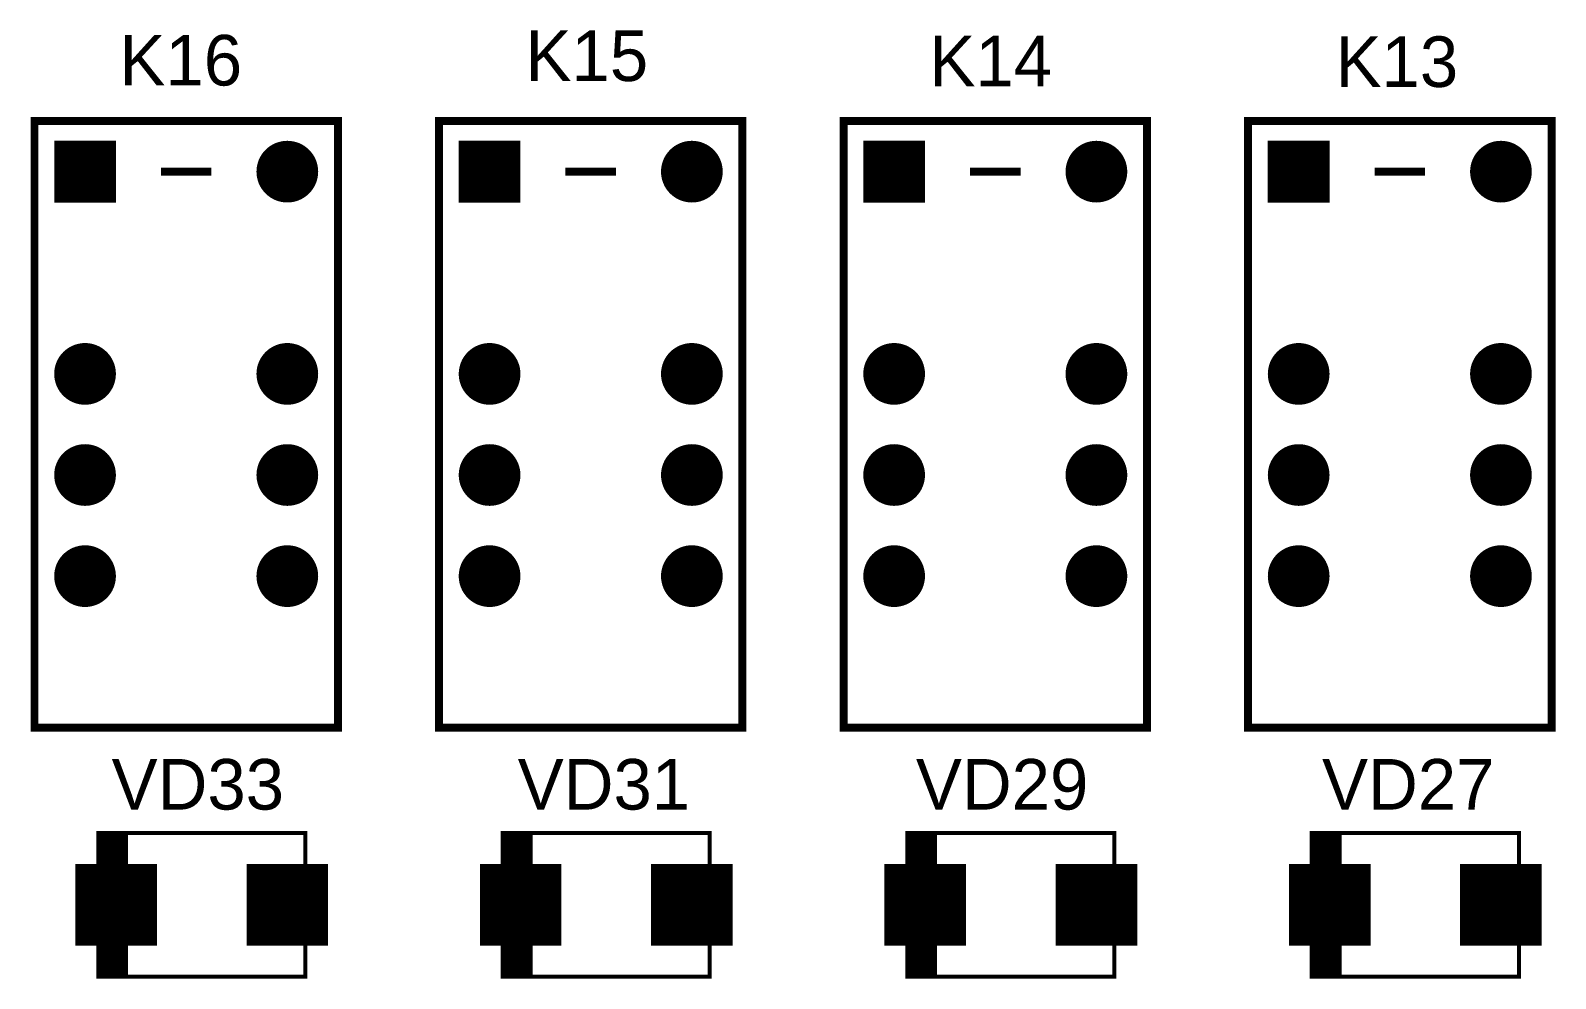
# Model space of a CAD drawing. Extents: x 51 to 816, y 111 to 274.
# Drawn here: x 92.52 to 140.39, y 149.16 to 178.92 of the extents above; entities that cross this region are included whole.
import ezdxf
from ezdxf.enums import TextEntityAlignment as Align

# ---------------------------------------------------------------- set-up
doc = ezdxf.new("R2010")
doc.units = 0
doc.header["$MEASUREMENT"] = 0
doc.layers.add('TOP', color=7, linetype='Continuous')

msp = doc.modelspace()

# ---------------------------------------------------------------- linework, layer by layer
at = {"layer": 'TOP'}
for points, const_width in [([(92.641, 176.0778), (102.166, 176.0778), (102.166, 157.0278), (92.641, 157.0278)], 0.25), ([(105.341, 176.0778), (114.866, 176.0778), (114.866, 157.0278), (105.341, 157.0278)], 0.25), ([(118.041, 176.0778), (127.566, 176.0778), (127.566, 157.0278), (118.041, 157.0278)], 0.25), ([(130.741, 176.0778), (140.266, 176.0778), (140.266, 157.0278), (130.741, 157.0278)], 0.25), ([(93.3222, 175.3965), (95.1347, 175.3965), (95.1347, 173.584), (93.3222, 173.584)], 0.125), ([(106.0222, 175.3965), (107.8347, 175.3965), (107.8347, 173.584), (106.0222, 173.584)], 0.125), ([(118.7222, 175.3965), (120.5347, 175.3965), (120.5347, 173.584), (118.7222, 173.584)], 0.125), ([(131.4222, 175.3965), (133.2347, 175.3965), (133.2347, 173.584), (131.4222, 173.584)], 0.125), ([(94.641, 149.219), (94.641, 153.724), (101.141, 153.724), (101.141, 149.219)], 0.125), ([(107.341, 149.219), (107.341, 153.724), (113.841, 153.724), (113.841, 149.219)], 0.125), ([(120.041, 149.219), (120.041, 153.724), (126.541, 153.724), (126.541, 149.219)], 0.125), ([(132.741, 149.219), (132.741, 153.724), (139.241, 153.724), (139.241, 149.219)], 0.125), ([(93.9847, 152.6903), (96.4222, 152.6903), (96.4222, 150.2528), (93.9847, 150.2528)], 0.125), ([(99.3597, 152.6903), (101.7972, 152.6903), (101.7972, 150.2528), (99.3597, 150.2528)], 0.125), ([(106.6847, 152.6903), (109.1222, 152.6903), (109.1222, 150.2528), (106.6847, 150.2528)], 0.125), ([(112.0597, 152.6903), (114.4972, 152.6903), (114.4972, 150.2528), (112.0597, 150.2528)], 0.125), ([(119.3847, 152.6903), (121.8222, 152.6903), (121.8222, 150.2528), (119.3847, 150.2528)], 0.125), ([(124.7597, 152.6903), (127.1972, 152.6903), (127.1972, 150.2528), (124.7597, 150.2528)], 0.125), ([(132.0847, 152.6903), (134.5222, 152.6903), (134.5222, 150.2528), (132.0847, 150.2528)], 0.125), ([(137.4597, 152.6903), (139.8972, 152.6903), (139.8972, 150.2528), (137.4597, 150.2528)], 0.125)]:
    msp.add_lwpolyline(points, close=True, dxfattribs=dict(at, const_width=const_width))
for points, const_width in [([(93.4285, 175.3965), (93.4285, 173.584)], 0.125), ([(93.5535, 175.3965), (93.5535, 173.584)], 0.125), ([(93.6785, 175.3965), (93.6785, 173.584)], 0.125), ([(93.8035, 175.3965), (93.8035, 173.584)], 0.125), ([(93.9285, 175.3965), (93.9285, 173.584)], 0.125), ([(94.0535, 175.3965), (94.0535, 173.584)], 0.125), ([(94.1785, 175.3965), (94.1785, 173.584)], 0.125), ([(94.3035, 175.3965), (94.3035, 173.584)], 0.125), ([(94.4285, 175.3965), (94.4285, 173.584)], 0.125), ([(94.5535, 175.3965), (94.5535, 173.584)], 0.125), ([(94.6785, 175.3965), (94.6785, 173.584)], 0.125), ([(94.8035, 175.3965), (94.8035, 173.584)], 0.125), ([(94.9285, 175.3965), (94.9285, 173.584)], 0.125), ([(95.0535, 175.3965), (95.0535, 173.584)], 0.125), ([(100.0535, 175.2278), (100.0535, 173.7528)], 0.125), ([(100.1785, 175.3028), (100.1785, 173.6778)], 0.125), ([(100.3035, 175.3528), (100.3035, 173.6278)], 0.125), ([(100.4285, 175.384), (100.4285, 173.5965)], 0.125), ([(100.5535, 175.3953), (100.5535, 173.5853)], 0.125), ([(100.6785, 175.3903), (100.6785, 173.5903)], 0.125), ([(100.8035, 175.3678), (100.8035, 173.6128)], 0.125), ([(100.9285, 175.3253), (100.9285, 173.6553)], 0.125), ([(101.0535, 175.2615), (101.0535, 173.719)], 0.125), ([(101.1785, 175.169), (101.1785, 173.8115)], 0.125), ([(106.0535, 175.3965), (106.0535, 173.584)], 0.125), ([(106.1785, 175.3965), (106.1785, 173.584)], 0.125), ([(106.3035, 175.3965), (106.3035, 173.584)], 0.125), ([(106.4285, 175.3965), (106.4285, 173.584)], 0.125), ([(106.5535, 175.3965), (106.5535, 173.584)], 0.125), ([(106.6785, 175.3965), (106.6785, 173.584)], 0.125), ([(106.8035, 175.3965), (106.8035, 173.584)], 0.125), ([(106.9285, 175.3965), (106.9285, 173.584)], 0.125), ([(107.0535, 175.3965), (107.0535, 173.584)], 0.125), ([(107.1785, 175.3965), (107.1785, 173.584)], 0.125), ([(107.3035, 175.3965), (107.3035, 173.584)], 0.125), ([(107.4285, 175.3965), (107.4285, 173.584)], 0.125), ([(107.5535, 175.3965), (107.5535, 173.584)], 0.125), ([(107.6785, 175.3965), (107.6785, 173.584)], 0.125), ([(107.8035, 175.3965), (107.8035, 173.584)], 0.125), ([(112.6785, 175.169), (112.6785, 173.8115)], 0.125), ([(112.8035, 175.2615), (112.8035, 173.719)], 0.125), ([(112.9285, 175.3253), (112.9285, 173.6553)], 0.125), ([(113.0535, 175.3678), (113.0535, 173.6128)], 0.125), ([(113.1785, 175.3903), (113.1785, 173.5903)], 0.125), ([(113.3035, 175.3953), (113.3035, 173.5853)], 0.125), ([(113.4285, 175.384), (113.4285, 173.5965)], 0.125), ([(113.5535, 175.3528), (113.5535, 173.6278)], 0.125), ([(113.6785, 175.3028), (113.6785, 173.6778)], 0.125), ([(113.8035, 175.2278), (113.8035, 173.7528)], 0.125), ([(118.8035, 175.3965), (118.8035, 173.584)], 0.125), ([(118.9285, 175.3965), (118.9285, 173.584)], 0.125), ([(119.0535, 175.3965), (119.0535, 173.584)], 0.125), ([(119.1785, 175.3965), (119.1785, 173.584)], 0.125), ([(119.3035, 175.3965), (119.3035, 173.584)], 0.125), ([(119.4285, 175.3965), (119.4285, 173.584)], 0.125), ([(119.5535, 175.3965), (119.5535, 173.584)], 0.125), ([(119.6785, 175.3965), (119.6785, 173.584)], 0.125), ([(119.8035, 175.3965), (119.8035, 173.584)], 0.125), ([(119.9285, 175.3965), (119.9285, 173.584)], 0.125), ([(120.0535, 175.3965), (120.0535, 173.584)], 0.125), ([(120.1785, 175.3965), (120.1785, 173.584)], 0.125), ([(120.3035, 175.3965), (120.3035, 173.584)], 0.125), ([(120.4285, 175.3965), (120.4285, 173.584)], 0.125), ([(125.4285, 175.2103), (125.4285, 173.7703)], 0.125), ([(125.5535, 175.2903), (125.5535, 173.6903)], 0.125), ([(125.6785, 175.3453), (125.6785, 173.6353)], 0.125), ([(125.8035, 175.379), (125.8035, 173.6015)], 0.125), ([(125.9285, 175.394), (125.9285, 173.5865)], 0.125), ([(126.0535, 175.3928), (126.0535, 173.5878)], 0.125), ([(126.1785, 175.374), (126.1785, 173.6065)], 0.125), ([(126.3035, 175.3353), (126.3035, 173.6453)], 0.125), ([(126.4285, 175.2765), (126.4285, 173.704)], 0.125), ([(126.5535, 175.1903), (126.5535, 173.7903)], 0.125), ([(131.4285, 175.3965), (131.4285, 173.584)], 0.125), ([(131.5535, 175.3965), (131.5535, 173.584)], 0.125), ([(131.6785, 175.3965), (131.6785, 173.584)], 0.125), ([(131.8035, 175.3965), (131.8035, 173.584)], 0.125), ([(131.9285, 175.3965), (131.9285, 173.584)], 0.125), ([(132.0535, 175.3965), (132.0535, 173.584)], 0.125), ([(132.1785, 175.3965), (132.1785, 173.584)], 0.125), ([(132.3035, 175.3965), (132.3035, 173.584)], 0.125), ([(132.4285, 175.3965), (132.4285, 173.584)], 0.125), ([(132.5535, 175.3965), (132.5535, 173.584)], 0.125), ([(132.6785, 175.3965), (132.6785, 173.584)], 0.125), ([(132.8035, 175.3965), (132.8035, 173.584)], 0.125), ([(132.9285, 175.3965), (132.9285, 173.584)], 0.125), ([(133.0535, 175.3965), (133.0535, 173.584)], 0.125), ([(133.1785, 175.3965), (133.1785, 173.584)], 0.125), ([(138.1785, 175.2453), (138.1785, 173.7353)], 0.125), ([(138.3035, 175.3153), (138.3035, 173.6653)], 0.125), ([(138.4285, 175.3603), (138.4285, 173.6203)], 0.125), ([(138.5535, 175.3878), (138.5535, 173.5928)], 0.125), ([(138.6785, 175.3965), (138.6785, 173.584)], 0.125), ([(138.8035, 175.3878), (138.8035, 173.5928)], 0.125), ([(138.9285, 175.3603), (138.9285, 173.6203)], 0.125), ([(139.0535, 175.3153), (139.0535, 173.6653)], 0.125), ([(139.1785, 175.2453), (139.1785, 173.7353)], 0.125), ([(99.8035, 174.959), (99.8035, 174.0215)], 0.125), ([(99.9285, 175.1215), (99.9285, 173.859)], 0.125), ([(101.3035, 175.034), (101.3035, 173.9465)], 0.125), ([(101.4285, 174.804), (101.4285, 174.1765)], 0.125), ([(112.4285, 174.804), (112.4285, 174.1765)], 0.125), ([(112.5535, 175.034), (112.5535, 173.9465)], 0.125), ([(113.9285, 175.1215), (113.9285, 173.859)], 0.125), ([(114.0535, 174.959), (114.0535, 174.0215)], 0.125), ([(125.1785, 174.9153), (125.1785, 174.0653)], 0.125), ([(125.3035, 175.094), (125.3035, 173.8865)], 0.125), ([(126.6785, 175.0653), (126.6785, 173.9153)], 0.125), ([(126.8035, 174.8653), (126.8035, 174.1153)], 0.125), ([(137.8035, 174.7253), (137.8035, 174.2553)], 0.125), ([(137.9285, 174.9978), (137.9285, 173.9828)], 0.125), ([(138.0535, 175.1465), (138.0535, 173.834)], 0.125), ([(139.3035, 175.1465), (139.3035, 173.834)], 0.125), ([(139.4285, 174.9978), (139.4285, 173.9828)], 0.125), ([(139.5535, 174.7253), (139.5535, 174.2553)], 0.125), ([(96.6097, 174.4903), (98.1972, 174.4903)], 0.25), ([(99.6785, 174.5965), (99.6785, 174.384)], 0.125), ([(109.3097, 174.4903), (110.8972, 174.4903)], 0.25), ([(114.1785, 174.5965), (114.1785, 174.384)], 0.125), ([(122.0097, 174.4903), (123.5972, 174.4903)], 0.25), ([(134.7097, 174.4903), (136.2972, 174.4903)], 0.25), ([(93.8035, 168.9403), (93.8035, 167.3403)], 0.125), ([(93.9285, 168.9953), (93.9285, 167.2853)], 0.125), ([(94.0535, 169.029), (94.0535, 167.2515)], 0.125), ([(94.1785, 169.044), (94.1785, 167.2365)], 0.125), ([(94.3035, 169.0428), (94.3035, 167.2378)], 0.125), ([(94.4285, 169.024), (94.4285, 167.2565)], 0.125), ([(94.5535, 168.9853), (94.5535, 167.2953)], 0.125), ([(100.1785, 168.9528), (100.1785, 167.3278)], 0.125), ([(100.3035, 169.0028), (100.3035, 167.2778)], 0.125), ([(100.4285, 169.034), (100.4285, 167.2465)], 0.125), ([(100.5535, 169.0453), (100.5535, 167.2353)], 0.125), ([(100.6785, 169.0403), (100.6785, 167.2403)], 0.125), ([(100.8035, 169.0178), (100.8035, 167.2628)], 0.125), ([(100.9285, 168.9753), (100.9285, 167.3053)], 0.125), ([(106.5535, 168.9653), (106.5535, 167.3153)], 0.125), ([(106.6785, 169.0103), (106.6785, 167.2703)], 0.125), ([(106.8035, 169.0378), (106.8035, 167.2428)], 0.125), ([(106.9285, 169.0465), (106.9285, 167.234)], 0.125), ([(107.0535, 169.0378), (107.0535, 167.2428)], 0.125), ([(107.1785, 169.0103), (107.1785, 167.2703)], 0.125), ([(107.3035, 168.9653), (107.3035, 167.3153)], 0.125), ([(112.9285, 168.9753), (112.9285, 167.3053)], 0.125), ([(113.0535, 169.0178), (113.0535, 167.2628)], 0.125), ([(113.1785, 169.0403), (113.1785, 167.2403)], 0.125), ([(113.3035, 169.0453), (113.3035, 167.2353)], 0.125), ([(113.4285, 169.034), (113.4285, 167.2465)], 0.125), ([(113.5535, 169.0028), (113.5535, 167.2778)], 0.125), ([(113.6785, 168.9528), (113.6785, 167.3278)], 0.125), ([(119.3035, 168.9853), (119.3035, 167.2953)], 0.125), ([(119.4285, 169.024), (119.4285, 167.2565)], 0.125), ([(119.5535, 169.0428), (119.5535, 167.2378)], 0.125), ([(119.6785, 169.044), (119.6785, 167.2365)], 0.125), ([(119.8035, 169.029), (119.8035, 167.2515)], 0.125), ([(119.9285, 168.9953), (119.9285, 167.2853)], 0.125), ([(120.0535, 168.9403), (120.0535, 167.3403)], 0.125), ([(125.5535, 168.9403), (125.5535, 167.3403)], 0.125), ([(125.6785, 168.9953), (125.6785, 167.2853)], 0.125), ([(125.8035, 169.029), (125.8035, 167.2515)], 0.125), ([(125.9285, 169.044), (125.9285, 167.2365)], 0.125), ([(126.0535, 169.0428), (126.0535, 167.2378)], 0.125), ([(126.1785, 169.024), (126.1785, 167.2565)], 0.125), ([(126.3035, 168.9853), (126.3035, 167.2953)], 0.125), ([(131.9285, 168.9528), (131.9285, 167.3278)], 0.125), ([(132.0535, 169.0028), (132.0535, 167.2778)], 0.125), ([(132.1785, 169.034), (132.1785, 167.2465)], 0.125), ([(132.3035, 169.0453), (132.3035, 167.2353)], 0.125), ([(132.4285, 169.0403), (132.4285, 167.2403)], 0.125), ([(132.5535, 169.0178), (132.5535, 167.2628)], 0.125), ([(132.6785, 168.9753), (132.6785, 167.3053)], 0.125), ([(138.3035, 168.9653), (138.3035, 167.3153)], 0.125), ([(138.4285, 169.0103), (138.4285, 167.2703)], 0.125), ([(138.5535, 169.0378), (138.5535, 167.2428)], 0.125), ([(138.6785, 169.0465), (138.6785, 167.234)], 0.125), ([(138.8035, 169.0378), (138.8035, 167.2428)], 0.125), ([(138.9285, 169.0103), (138.9285, 167.2703)], 0.125), ([(139.0535, 168.9653), (139.0535, 167.3153)], 0.125), ([(93.4285, 168.5653), (93.4285, 167.7153)], 0.125), ([(93.5535, 168.744), (93.5535, 167.5365)], 0.125), ([(93.6785, 168.8603), (93.6785, 167.4203)], 0.125), ([(94.6785, 168.9265), (94.6785, 167.354)], 0.125), ([(94.8035, 168.8403), (94.8035, 167.4403)], 0.125), ([(94.9285, 168.7153), (94.9285, 167.5653)], 0.125), ([(95.0535, 168.5153), (95.0535, 167.7653)], 0.125), ([(99.8035, 168.609), (99.8035, 167.6715)], 0.125), ([(99.9285, 168.7715), (99.9285, 167.509)], 0.125), ([(100.0535, 168.8778), (100.0535, 167.4028)], 0.125), ([(101.0535, 168.9115), (101.0535, 167.369)], 0.125), ([(101.1785, 168.819), (101.1785, 167.4615)], 0.125), ([(101.3035, 168.684), (101.3035, 167.5965)], 0.125), ([(106.1785, 168.6478), (106.1785, 167.6328)], 0.125), ([(106.3035, 168.7965), (106.3035, 167.484)], 0.125), ([(106.4285, 168.8953), (106.4285, 167.3853)], 0.125), ([(107.4285, 168.8953), (107.4285, 167.3853)], 0.125), ([(107.5535, 168.7965), (107.5535, 167.484)], 0.125), ([(107.6785, 168.6478), (107.6785, 167.6328)], 0.125), ([(112.5535, 168.684), (112.5535, 167.5965)], 0.125), ([(112.6785, 168.819), (112.6785, 167.4615)], 0.125), ([(112.8035, 168.9115), (112.8035, 167.369)], 0.125), ([(113.8035, 168.8778), (113.8035, 167.4028)], 0.125), ([(113.9285, 168.7715), (113.9285, 167.509)], 0.125), ([(114.0535, 168.609), (114.0535, 167.6715)], 0.125), ([(118.8035, 168.5153), (118.8035, 167.7653)], 0.125), ([(118.9285, 168.7153), (118.9285, 167.5653)], 0.125), ([(119.0535, 168.8403), (119.0535, 167.4403)], 0.125), ([(119.1785, 168.9265), (119.1785, 167.354)], 0.125), ([(120.1785, 168.8603), (120.1785, 167.4203)], 0.125), ([(120.3035, 168.744), (120.3035, 167.5365)], 0.125), ([(120.4285, 168.5653), (120.4285, 167.7153)], 0.125), ([(125.1785, 168.5653), (125.1785, 167.7153)], 0.125), ([(125.3035, 168.744), (125.3035, 167.5365)], 0.125), ([(125.4285, 168.8603), (125.4285, 167.4203)], 0.125), ([(126.4285, 168.9265), (126.4285, 167.354)], 0.125), ([(126.5535, 168.8403), (126.5535, 167.4403)], 0.125), ([(126.6785, 168.7153), (126.6785, 167.5653)], 0.125), ([(126.8035, 168.5153), (126.8035, 167.7653)], 0.125), ([(131.5535, 168.609), (131.5535, 167.6715)], 0.125), ([(131.6785, 168.7715), (131.6785, 167.509)], 0.125), ([(131.8035, 168.8778), (131.8035, 167.4028)], 0.125), ([(132.8035, 168.9115), (132.8035, 167.369)], 0.125), ([(132.9285, 168.819), (132.9285, 167.4615)], 0.125), ([(133.0535, 168.684), (133.0535, 167.5965)], 0.125), ([(137.9285, 168.6478), (137.9285, 167.6328)], 0.125), ([(138.0535, 168.7965), (138.0535, 167.484)], 0.125), ([(138.1785, 168.8953), (138.1785, 167.3853)], 0.125), ([(139.1785, 168.8953), (139.1785, 167.3853)], 0.125), ([(139.3035, 168.7965), (139.3035, 167.484)], 0.125), ([(139.4285, 168.6478), (139.4285, 167.6328)], 0.125), ([(99.6785, 168.2465), (99.6785, 168.034)], 0.125), ([(101.4285, 168.454), (101.4285, 167.8265)], 0.125), ([(106.0535, 168.3753), (106.0535, 167.9053)], 0.125), ([(107.8035, 168.3753), (107.8035, 167.9053)], 0.125), ([(112.4285, 168.454), (112.4285, 167.8265)], 0.125), ([(114.1785, 168.2465), (114.1785, 168.034)], 0.125), ([(131.4285, 168.2465), (131.4285, 168.034)], 0.125), ([(133.1785, 168.454), (133.1785, 167.8265)], 0.125), ([(137.8035, 168.3753), (137.8035, 167.9053)], 0.125), ([(139.5535, 168.3753), (139.5535, 167.9053)], 0.125), ([(93.6785, 165.6853), (93.6785, 164.2453)], 0.125), ([(93.8035, 165.7653), (93.8035, 164.1653)], 0.125), ([(93.9285, 165.8203), (93.9285, 164.1103)], 0.125), ([(94.0535, 165.854), (94.0535, 164.0765)], 0.125), ([(94.1785, 165.869), (94.1785, 164.0615)], 0.125), ([(94.3035, 165.8678), (94.3035, 164.0628)], 0.125), ([(94.4285, 165.849), (94.4285, 164.0815)], 0.125), ([(94.5535, 165.8103), (94.5535, 164.1203)], 0.125), ([(94.6785, 165.7515), (94.6785, 164.179)], 0.125), ([(94.8035, 165.6653), (94.8035, 164.2653)], 0.125), ([(99.9285, 165.5965), (99.9285, 164.334)], 0.125), ([(100.0535, 165.7028), (100.0535, 164.2278)], 0.125), ([(100.1785, 165.7778), (100.1785, 164.1528)], 0.125), ([(100.3035, 165.8278), (100.3035, 164.1028)], 0.125), ([(100.4285, 165.859), (100.4285, 164.0715)], 0.125), ([(100.5535, 165.8703), (100.5535, 164.0603)], 0.125), ([(100.6785, 165.8653), (100.6785, 164.0653)], 0.125), ([(100.8035, 165.8428), (100.8035, 164.0878)], 0.125), ([(100.9285, 165.8003), (100.9285, 164.1303)], 0.125), ([(101.0535, 165.7365), (101.0535, 164.194)], 0.125), ([(101.1785, 165.644), (101.1785, 164.2865)], 0.125), ([(106.3035, 165.6215), (106.3035, 164.309)], 0.125), ([(106.4285, 165.7203), (106.4285, 164.2103)], 0.125), ([(106.5535, 165.7903), (106.5535, 164.1403)], 0.125), ([(106.6785, 165.8353), (106.6785, 164.0953)], 0.125), ([(106.8035, 165.8628), (106.8035, 164.0678)], 0.125), ([(106.9285, 165.8715), (106.9285, 164.059)], 0.125), ([(107.0535, 165.8628), (107.0535, 164.0678)], 0.125), ([(107.1785, 165.8353), (107.1785, 164.0953)], 0.125), ([(107.3035, 165.7903), (107.3035, 164.1403)], 0.125), ([(107.4285, 165.7203), (107.4285, 164.2103)], 0.125), ([(107.5535, 165.6215), (107.5535, 164.309)], 0.125), ([(112.6785, 165.644), (112.6785, 164.2865)], 0.125), ([(112.8035, 165.7365), (112.8035, 164.194)], 0.125), ([(112.9285, 165.8003), (112.9285, 164.1303)], 0.125), ([(113.0535, 165.8428), (113.0535, 164.0878)], 0.125), ([(113.1785, 165.8653), (113.1785, 164.0653)], 0.125), ([(113.3035, 165.8703), (113.3035, 164.0603)], 0.125), ([(113.4285, 165.859), (113.4285, 164.0715)], 0.125), ([(113.5535, 165.8278), (113.5535, 164.1028)], 0.125), ([(113.6785, 165.7778), (113.6785, 164.1528)], 0.125), ([(113.8035, 165.7028), (113.8035, 164.2278)], 0.125), ([(113.9285, 165.5965), (113.9285, 164.334)], 0.125), ([(119.0535, 165.6653), (119.0535, 164.2653)], 0.125), ([(119.1785, 165.7515), (119.1785, 164.179)], 0.125), ([(119.3035, 165.8103), (119.3035, 164.1203)], 0.125), ([(119.4285, 165.849), (119.4285, 164.0815)], 0.125), ([(119.5535, 165.8678), (119.5535, 164.0628)], 0.125), ([(119.6785, 165.869), (119.6785, 164.0615)], 0.125), ([(119.8035, 165.854), (119.8035, 164.0765)], 0.125), ([(119.9285, 165.8203), (119.9285, 164.1103)], 0.125), ([(120.0535, 165.7653), (120.0535, 164.1653)], 0.125), ([(120.1785, 165.6853), (120.1785, 164.2453)], 0.125), ([(125.4285, 165.6853), (125.4285, 164.2453)], 0.125), ([(125.5535, 165.7653), (125.5535, 164.1653)], 0.125), ([(125.6785, 165.8203), (125.6785, 164.1103)], 0.125), ([(125.8035, 165.854), (125.8035, 164.0765)], 0.125), ([(125.9285, 165.869), (125.9285, 164.0615)], 0.125), ([(126.0535, 165.8678), (126.0535, 164.0628)], 0.125), ([(126.1785, 165.849), (126.1785, 164.0815)], 0.125), ([(126.3035, 165.8103), (126.3035, 164.1203)], 0.125), ([(126.4285, 165.7515), (126.4285, 164.179)], 0.125), ([(126.5535, 165.6653), (126.5535, 164.2653)], 0.125), ([(131.6785, 165.5965), (131.6785, 164.334)], 0.125), ([(131.8035, 165.7028), (131.8035, 164.2278)], 0.125), ([(131.9285, 165.7778), (131.9285, 164.1528)], 0.125), ([(132.0535, 165.8278), (132.0535, 164.1028)], 0.125), ([(132.1785, 165.859), (132.1785, 164.0715)], 0.125), ([(132.3035, 165.8703), (132.3035, 164.0603)], 0.125), ([(132.4285, 165.8653), (132.4285, 164.0653)], 0.125), ([(132.5535, 165.8428), (132.5535, 164.0878)], 0.125), ([(132.6785, 165.8003), (132.6785, 164.1303)], 0.125), ([(132.8035, 165.7365), (132.8035, 164.194)], 0.125), ([(132.9285, 165.644), (132.9285, 164.2865)], 0.125), ([(138.0535, 165.6215), (138.0535, 164.309)], 0.125), ([(138.1785, 165.7203), (138.1785, 164.2103)], 0.125), ([(138.3035, 165.7903), (138.3035, 164.1403)], 0.125), ([(138.4285, 165.8353), (138.4285, 164.0953)], 0.125), ([(138.5535, 165.8628), (138.5535, 164.0678)], 0.125), ([(138.6785, 165.8715), (138.6785, 164.059)], 0.125), ([(138.8035, 165.8628), (138.8035, 164.0678)], 0.125), ([(138.9285, 165.8353), (138.9285, 164.0953)], 0.125), ([(139.0535, 165.7903), (139.0535, 164.1403)], 0.125), ([(139.1785, 165.7203), (139.1785, 164.2103)], 0.125), ([(139.3035, 165.6215), (139.3035, 164.309)], 0.125), ([(93.4285, 165.3903), (93.4285, 164.5403)], 0.125), ([(93.5535, 165.569), (93.5535, 164.3615)], 0.125), ([(94.9285, 165.5403), (94.9285, 164.3903)], 0.125), ([(95.0535, 165.3403), (95.0535, 164.5903)], 0.125), ([(99.8035, 165.434), (99.8035, 164.4965)], 0.125), ([(101.3035, 165.509), (101.3035, 164.4215)], 0.125), ([(101.4285, 165.279), (101.4285, 164.6515)], 0.125), ([(106.0535, 165.2003), (106.0535, 164.7303)], 0.125), ([(106.1785, 165.4728), (106.1785, 164.4578)], 0.125), ([(107.6785, 165.4728), (107.6785, 164.4578)], 0.125), ([(107.8035, 165.2003), (107.8035, 164.7303)], 0.125), ([(112.4285, 165.279), (112.4285, 164.6515)], 0.125), ([(112.5535, 165.509), (112.5535, 164.4215)], 0.125), ([(114.0535, 165.434), (114.0535, 164.4965)], 0.125), ([(118.8035, 165.3403), (118.8035, 164.5903)], 0.125), ([(118.9285, 165.5403), (118.9285, 164.3903)], 0.125), ([(120.3035, 165.569), (120.3035, 164.3615)], 0.125), ([(120.4285, 165.3903), (120.4285, 164.5403)], 0.125), ([(125.1785, 165.3903), (125.1785, 164.5403)], 0.125), ([(125.3035, 165.569), (125.3035, 164.3615)], 0.125), ([(126.6785, 165.5403), (126.6785, 164.3903)], 0.125), ([(126.8035, 165.3403), (126.8035, 164.5903)], 0.125), ([(131.5535, 165.434), (131.5535, 164.4965)], 0.125), ([(133.0535, 165.509), (133.0535, 164.4215)], 0.125), ([(133.1785, 165.279), (133.1785, 164.6515)], 0.125), ([(137.8035, 165.2003), (137.8035, 164.7303)], 0.125), ([(137.9285, 165.4728), (137.9285, 164.4578)], 0.125), ([(139.4285, 165.4728), (139.4285, 164.4578)], 0.125), ([(139.5535, 165.2003), (139.5535, 164.7303)], 0.125), ([(99.6785, 165.0715), (99.6785, 164.859)], 0.125), ([(114.1785, 165.0715), (114.1785, 164.859)], 0.125), ([(131.4285, 165.0715), (131.4285, 164.859)], 0.125), ([(93.5535, 162.394), (93.5535, 161.1865)], 0.125), ([(93.6785, 162.5103), (93.6785, 161.0703)], 0.125), ([(93.8035, 162.5903), (93.8035, 160.9903)], 0.125), ([(93.9285, 162.6453), (93.9285, 160.9353)], 0.125), ([(94.0535, 162.679), (94.0535, 160.9015)], 0.125), ([(94.1785, 162.694), (94.1785, 160.8865)], 0.125), ([(94.3035, 162.6928), (94.3035, 160.8878)], 0.125), ([(94.4285, 162.674), (94.4285, 160.9065)], 0.125), ([(94.5535, 162.6353), (94.5535, 160.9453)], 0.125), ([(94.6785, 162.5765), (94.6785, 161.004)], 0.125), ([(94.8035, 162.4903), (94.8035, 161.0903)], 0.125), ([(94.9285, 162.3653), (94.9285, 161.2153)], 0.125), ([(99.8035, 162.259), (99.8035, 161.3215)], 0.125), ([(99.9285, 162.4215), (99.9285, 161.159)], 0.125), ([(100.0535, 162.5278), (100.0535, 161.0528)], 0.125), ([(100.1785, 162.6028), (100.1785, 160.9778)], 0.125), ([(100.3035, 162.6528), (100.3035, 160.9278)], 0.125), ([(100.4285, 162.684), (100.4285, 160.8965)], 0.125), ([(100.5535, 162.6953), (100.5535, 160.8853)], 0.125), ([(100.6785, 162.6903), (100.6785, 160.8903)], 0.125), ([(100.8035, 162.6678), (100.8035, 160.9128)], 0.125), ([(100.9285, 162.6253), (100.9285, 160.9553)], 0.125), ([(101.0535, 162.5615), (101.0535, 161.019)], 0.125), ([(101.1785, 162.469), (101.1785, 161.1115)], 0.125), ([(101.3035, 162.334), (101.3035, 161.2465)], 0.125), ([(106.1785, 162.2978), (106.1785, 161.2828)], 0.125), ([(106.3035, 162.4465), (106.3035, 161.134)], 0.125), ([(106.4285, 162.5453), (106.4285, 161.0353)], 0.125), ([(106.5535, 162.6153), (106.5535, 160.9653)], 0.125), ([(106.6785, 162.6603), (106.6785, 160.9203)], 0.125), ([(106.8035, 162.6878), (106.8035, 160.8928)], 0.125), ([(106.9285, 162.6965), (106.9285, 160.884)], 0.125), ([(107.0535, 162.6878), (107.0535, 160.8928)], 0.125), ([(107.1785, 162.6603), (107.1785, 160.9203)], 0.125), ([(107.3035, 162.6153), (107.3035, 160.9653)], 0.125), ([(107.4285, 162.5453), (107.4285, 161.0353)], 0.125), ([(107.5535, 162.4465), (107.5535, 161.134)], 0.125), ([(107.6785, 162.2978), (107.6785, 161.2828)], 0.125), ([(112.5535, 162.334), (112.5535, 161.2465)], 0.125), ([(112.6785, 162.469), (112.6785, 161.1115)], 0.125), ([(112.8035, 162.5615), (112.8035, 161.019)], 0.125), ([(112.9285, 162.6253), (112.9285, 160.9553)], 0.125), ([(113.0535, 162.6678), (113.0535, 160.9128)], 0.125), ([(113.1785, 162.6903), (113.1785, 160.8903)], 0.125), ([(113.3035, 162.6953), (113.3035, 160.8853)], 0.125), ([(113.4285, 162.684), (113.4285, 160.8965)], 0.125), ([(113.5535, 162.6528), (113.5535, 160.9278)], 0.125), ([(113.6785, 162.6028), (113.6785, 160.9778)], 0.125), ([(113.8035, 162.5278), (113.8035, 161.0528)], 0.125), ([(113.9285, 162.4215), (113.9285, 161.159)], 0.125), ([(114.0535, 162.259), (114.0535, 161.3215)], 0.125), ([(118.9285, 162.3653), (118.9285, 161.2153)], 0.125), ([(119.0535, 162.4903), (119.0535, 161.0903)], 0.125), ([(119.1785, 162.5765), (119.1785, 161.004)], 0.125), ([(119.3035, 162.6353), (119.3035, 160.9453)], 0.125), ([(119.4285, 162.674), (119.4285, 160.9065)], 0.125), ([(119.5535, 162.6928), (119.5535, 160.8878)], 0.125), ([(119.6785, 162.694), (119.6785, 160.8865)], 0.125), ([(119.8035, 162.679), (119.8035, 160.9015)], 0.125), ([(119.9285, 162.6453), (119.9285, 160.9353)], 0.125), ([(120.0535, 162.5903), (120.0535, 160.9903)], 0.125), ([(120.1785, 162.5103), (120.1785, 161.0703)], 0.125), ([(120.3035, 162.394), (120.3035, 161.1865)], 0.125), ([(125.3035, 162.394), (125.3035, 161.1865)], 0.125), ([(125.4285, 162.5103), (125.4285, 161.0703)], 0.125), ([(125.5535, 162.5903), (125.5535, 160.9903)], 0.125), ([(125.6785, 162.6453), (125.6785, 160.9353)], 0.125), ([(125.8035, 162.679), (125.8035, 160.9015)], 0.125), ([(125.9285, 162.694), (125.9285, 160.8865)], 0.125), ([(126.0535, 162.6928), (126.0535, 160.8878)], 0.125), ([(126.1785, 162.674), (126.1785, 160.9065)], 0.125), ([(126.3035, 162.6353), (126.3035, 160.9453)], 0.125), ([(126.4285, 162.5765), (126.4285, 161.004)], 0.125), ([(126.5535, 162.4903), (126.5535, 161.0903)], 0.125), ([(126.6785, 162.3653), (126.6785, 161.2153)], 0.125), ([(131.5535, 162.259), (131.5535, 161.3215)], 0.125), ([(131.6785, 162.4215), (131.6785, 161.159)], 0.125), ([(131.8035, 162.5278), (131.8035, 161.0528)], 0.125), ([(131.9285, 162.6028), (131.9285, 160.9778)], 0.125), ([(132.0535, 162.6528), (132.0535, 160.9278)], 0.125), ([(132.1785, 162.684), (132.1785, 160.8965)], 0.125), ([(132.3035, 162.6953), (132.3035, 160.8853)], 0.125), ([(132.4285, 162.6903), (132.4285, 160.8903)], 0.125), ([(132.5535, 162.6678), (132.5535, 160.9128)], 0.125), ([(132.6785, 162.6253), (132.6785, 160.9553)], 0.125), ([(132.8035, 162.5615), (132.8035, 161.019)], 0.125), ([(132.9285, 162.469), (132.9285, 161.1115)], 0.125), ([(133.0535, 162.334), (133.0535, 161.2465)], 0.125), ([(137.9285, 162.2978), (137.9285, 161.2828)], 0.125), ([(138.0535, 162.4465), (138.0535, 161.134)], 0.125), ([(138.1785, 162.5453), (138.1785, 161.0353)], 0.125), ([(138.3035, 162.6153), (138.3035, 160.9653)], 0.125), ([(138.4285, 162.6603), (138.4285, 160.9203)], 0.125), ([(138.5535, 162.6878), (138.5535, 160.8928)], 0.125), ([(138.6785, 162.6965), (138.6785, 160.884)], 0.125), ([(138.8035, 162.6878), (138.8035, 160.8928)], 0.125), ([(138.9285, 162.6603), (138.9285, 160.9203)], 0.125), ([(139.0535, 162.6153), (139.0535, 160.9653)], 0.125), ([(139.1785, 162.5453), (139.1785, 161.0353)], 0.125), ([(139.3035, 162.4465), (139.3035, 161.134)], 0.125), ([(139.4285, 162.2978), (139.4285, 161.2828)], 0.125), ([(93.4285, 162.2153), (93.4285, 161.3653)], 0.125), ([(95.0535, 162.1653), (95.0535, 161.4153)], 0.125), ([(99.6785, 161.8965), (99.6785, 161.684)], 0.125), ([(101.4285, 162.104), (101.4285, 161.4765)], 0.125), ([(106.0535, 162.0253), (106.0535, 161.5553)], 0.125), ([(107.8035, 162.0253), (107.8035, 161.5553)], 0.125), ([(112.4285, 162.104), (112.4285, 161.4765)], 0.125), ([(114.1785, 161.8965), (114.1785, 161.684)], 0.125), ([(118.8035, 162.1653), (118.8035, 161.4153)], 0.125), ([(120.4285, 162.2153), (120.4285, 161.3653)], 0.125), ([(125.1785, 162.2153), (125.1785, 161.3653)], 0.125), ([(126.8035, 162.1653), (126.8035, 161.4153)], 0.125), ([(131.4285, 161.8965), (131.4285, 161.684)], 0.125), ([(133.1785, 162.104), (133.1785, 161.4765)], 0.125), ([(137.8035, 162.0253), (137.8035, 161.5553)], 0.125), ([(139.5535, 162.0253), (139.5535, 161.5553)], 0.125), ([(94.766, 149.219), (94.766, 153.724)], 0.125), ([(94.891, 149.219), (94.891, 153.724)], 0.125), ([(95.016, 149.219), (95.016, 153.724)], 0.125), ([(95.141, 149.219), (95.141, 153.724)], 0.125), ([(95.266, 149.219), (95.266, 153.724)], 0.125), ([(95.391, 149.219), (95.391, 153.724)], 0.125), ([(95.516, 149.219), (95.516, 153.724)], 0.125), ([(107.466, 149.219), (107.466, 153.724)], 0.125), ([(107.591, 149.219), (107.591, 153.724)], 0.125), ([(107.716, 149.219), (107.716, 153.724)], 0.125), ([(107.841, 149.219), (107.841, 153.724)], 0.125), ([(107.966, 149.219), (107.966, 153.724)], 0.125), ([(108.091, 149.219), (108.091, 153.724)], 0.125), ([(108.216, 149.219), (108.216, 153.724)], 0.125), ([(120.166, 149.219), (120.166, 153.724)], 0.125), ([(120.291, 149.219), (120.291, 153.724)], 0.125), ([(120.416, 149.219), (120.416, 153.724)], 0.125), ([(120.541, 149.219), (120.541, 153.724)], 0.125), ([(120.666, 149.219), (120.666, 153.724)], 0.125), ([(120.791, 149.219), (120.791, 153.724)], 0.125), ([(120.916, 149.219), (120.916, 153.724)], 0.125), ([(132.866, 149.219), (132.866, 153.724)], 0.125), ([(132.991, 149.219), (132.991, 153.724)], 0.125), ([(133.116, 149.219), (133.116, 153.724)], 0.125), ([(133.241, 149.219), (133.241, 153.724)], 0.125), ([(133.366, 149.219), (133.366, 153.724)], 0.125), ([(133.491, 149.219), (133.491, 153.724)], 0.125), ([(133.616, 149.219), (133.616, 153.724)], 0.125), ([(94.0535, 152.6903), (94.0535, 150.2528)], 0.125), ([(94.1785, 152.6903), (94.1785, 150.2528)], 0.125), ([(94.3035, 152.6903), (94.3035, 150.2528)], 0.125), ([(94.4285, 152.6903), (94.4285, 150.2528)], 0.125), ([(94.5535, 152.6903), (94.5535, 150.2528)], 0.125), ([(94.6785, 152.6903), (94.6785, 150.2528)], 0.125), ([(94.8035, 152.6903), (94.8035, 150.2528)], 0.125), ([(94.9285, 152.6903), (94.9285, 150.2528)], 0.125), ([(95.0535, 152.6903), (95.0535, 150.2528)], 0.125), ([(95.1785, 152.6903), (95.1785, 150.2528)], 0.125), ([(95.3035, 152.6903), (95.3035, 150.2528)], 0.125), ([(95.4285, 152.6903), (95.4285, 150.2528)], 0.125), ([(95.5535, 152.6903), (95.5535, 150.2528)], 0.125), ([(95.6785, 152.6903), (95.6785, 150.2528)], 0.125), ([(95.8035, 152.6903), (95.8035, 150.2528)], 0.125), ([(95.9285, 152.6903), (95.9285, 150.2528)], 0.125), ([(96.0535, 152.6903), (96.0535, 150.2528)], 0.125), ([(96.1785, 152.6903), (96.1785, 150.2528)], 0.125), ([(96.3035, 152.6903), (96.3035, 150.2528)], 0.125), ([(99.4285, 152.6903), (99.4285, 150.2528)], 0.125), ([(99.5535, 152.6903), (99.5535, 150.2528)], 0.125), ([(99.6785, 152.6903), (99.6785, 150.2528)], 0.125), ([(99.8035, 152.6903), (99.8035, 150.2528)], 0.125), ([(99.9285, 152.6903), (99.9285, 150.2528)], 0.125), ([(100.0535, 152.6903), (100.0535, 150.2528)], 0.125), ([(100.1785, 152.6903), (100.1785, 150.2528)], 0.125), ([(100.3035, 152.6903), (100.3035, 150.2528)], 0.125), ([(100.4285, 152.6903), (100.4285, 150.2528)], 0.125), ([(100.5535, 152.6903), (100.5535, 150.2528)], 0.125), ([(100.6785, 152.6903), (100.6785, 150.2528)], 0.125), ([(100.8035, 152.6903), (100.8035, 150.2528)], 0.125), ([(100.9285, 152.6903), (100.9285, 150.2528)], 0.125), ([(101.0535, 152.6903), (101.0535, 150.2528)], 0.125), ([(101.1785, 152.6903), (101.1785, 150.2528)], 0.125), ([(101.3035, 152.6903), (101.3035, 150.2528)], 0.125), ([(101.4285, 152.6903), (101.4285, 150.2528)], 0.125), ([(101.5535, 152.6903), (101.5535, 150.2528)], 0.125), ([(101.6785, 152.6903), (101.6785, 150.2528)], 0.125), ([(106.8035, 152.6903), (106.8035, 150.2528)], 0.125), ([(106.9285, 152.6903), (106.9285, 150.2528)], 0.125), ([(107.0535, 152.6903), (107.0535, 150.2528)], 0.125), ([(107.1785, 152.6903), (107.1785, 150.2528)], 0.125), ([(107.3035, 152.6903), (107.3035, 150.2528)], 0.125), ([(107.4285, 152.6903), (107.4285, 150.2528)], 0.125), ([(107.5535, 152.6903), (107.5535, 150.2528)], 0.125), ([(107.6785, 152.6903), (107.6785, 150.2528)], 0.125), ([(107.8035, 152.6903), (107.8035, 150.2528)], 0.125), ([(107.9285, 152.6903), (107.9285, 150.2528)], 0.125), ([(108.0535, 152.6903), (108.0535, 150.2528)], 0.125), ([(108.1785, 152.6903), (108.1785, 150.2528)], 0.125), ([(108.3035, 152.6903), (108.3035, 150.2528)], 0.125), ([(108.4285, 152.6903), (108.4285, 150.2528)], 0.125), ([(108.5535, 152.6903), (108.5535, 150.2528)], 0.125), ([(108.6785, 152.6903), (108.6785, 150.2528)], 0.125), ([(108.8035, 152.6903), (108.8035, 150.2528)], 0.125), ([(108.9285, 152.6903), (108.9285, 150.2528)], 0.125), ([(109.0535, 152.6903), (109.0535, 150.2528)], 0.125), ([(112.1785, 152.6903), (112.1785, 150.2528)], 0.125), ([(112.3035, 152.6903), (112.3035, 150.2528)], 0.125), ([(112.4285, 152.6903), (112.4285, 150.2528)], 0.125), ([(112.5535, 152.6903), (112.5535, 150.2528)], 0.125), ([(112.6785, 152.6903), (112.6785, 150.2528)], 0.125), ([(112.8035, 152.6903), (112.8035, 150.2528)], 0.125), ([(112.9285, 152.6903), (112.9285, 150.2528)], 0.125), ([(113.0535, 152.6903), (113.0535, 150.2528)], 0.125), ([(113.1785, 152.6903), (113.1785, 150.2528)], 0.125), ([(113.3035, 152.6903), (113.3035, 150.2528)], 0.125), ([(113.4285, 152.6903), (113.4285, 150.2528)], 0.125), ([(113.5535, 152.6903), (113.5535, 150.2528)], 0.125), ([(113.6785, 152.6903), (113.6785, 150.2528)], 0.125), ([(113.8035, 152.6903), (113.8035, 150.2528)], 0.125), ([(113.9285, 152.6903), (113.9285, 150.2528)], 0.125), ([(114.0535, 152.6903), (114.0535, 150.2528)], 0.125), ([(114.1785, 152.6903), (114.1785, 150.2528)], 0.125), ([(114.3035, 152.6903), (114.3035, 150.2528)], 0.125), ([(114.4285, 152.6903), (114.4285, 150.2528)], 0.125), ([(119.4285, 152.6903), (119.4285, 150.2528)], 0.125), ([(119.5535, 152.6903), (119.5535, 150.2528)], 0.125), ([(119.6785, 152.6903), (119.6785, 150.2528)], 0.125), ([(119.8035, 152.6903), (119.8035, 150.2528)], 0.125), ([(119.9285, 152.6903), (119.9285, 150.2528)], 0.125), ([(120.0535, 152.6903), (120.0535, 150.2528)], 0.125), ([(120.1785, 152.6903), (120.1785, 150.2528)], 0.125), ([(120.3035, 152.6903), (120.3035, 150.2528)], 0.125), ([(120.4285, 152.6903), (120.4285, 150.2528)], 0.125), ([(120.5535, 152.6903), (120.5535, 150.2528)], 0.125), ([(120.6785, 152.6903), (120.6785, 150.2528)], 0.125), ([(120.8035, 152.6903), (120.8035, 150.2528)], 0.125), ([(120.9285, 152.6903), (120.9285, 150.2528)], 0.125), ([(121.0535, 152.6903), (121.0535, 150.2528)], 0.125), ([(121.1785, 152.6903), (121.1785, 150.2528)], 0.125), ([(121.3035, 152.6903), (121.3035, 150.2528)], 0.125), ([(121.4285, 152.6903), (121.4285, 150.2528)], 0.125), ([(121.5535, 152.6903), (121.5535, 150.2528)], 0.125), ([(121.6785, 152.6903), (121.6785, 150.2528)], 0.125), ([(121.8035, 152.6903), (121.8035, 150.2528)], 0.125), ([(124.8035, 152.6903), (124.8035, 150.2528)], 0.125), ([(124.9285, 152.6903), (124.9285, 150.2528)], 0.125), ([(125.0535, 152.6903), (125.0535, 150.2528)], 0.125), ([(125.1785, 152.6903), (125.1785, 150.2528)], 0.125), ([(125.3035, 152.6903), (125.3035, 150.2528)], 0.125), ([(125.4285, 152.6903), (125.4285, 150.2528)], 0.125), ([(125.5535, 152.6903), (125.5535, 150.2528)], 0.125), ([(125.6785, 152.6903), (125.6785, 150.2528)], 0.125), ([(125.8035, 152.6903), (125.8035, 150.2528)], 0.125), ([(125.9285, 152.6903), (125.9285, 150.2528)], 0.125), ([(126.0535, 152.6903), (126.0535, 150.2528)], 0.125), ([(126.1785, 152.6903), (126.1785, 150.2528)], 0.125), ([(126.3035, 152.6903), (126.3035, 150.2528)], 0.125), ([(126.4285, 152.6903), (126.4285, 150.2528)], 0.125), ([(126.5535, 152.6903), (126.5535, 150.2528)], 0.125), ([(126.6785, 152.6903), (126.6785, 150.2528)], 0.125), ([(126.8035, 152.6903), (126.8035, 150.2528)], 0.125), ([(126.9285, 152.6903), (126.9285, 150.2528)], 0.125), ([(127.0535, 152.6903), (127.0535, 150.2528)], 0.125), ([(127.1785, 152.6903), (127.1785, 150.2528)], 0.125), ([(132.1785, 152.6903), (132.1785, 150.2528)], 0.125), ([(132.3035, 152.6903), (132.3035, 150.2528)], 0.125), ([(132.4285, 152.6903), (132.4285, 150.2528)], 0.125), ([(132.5535, 152.6903), (132.5535, 150.2528)], 0.125), ([(132.6785, 152.6903), (132.6785, 150.2528)], 0.125), ([(132.8035, 152.6903), (132.8035, 150.2528)], 0.125), ([(132.9285, 152.6903), (132.9285, 150.2528)], 0.125), ([(133.0535, 152.6903), (133.0535, 150.2528)], 0.125), ([(133.1785, 152.6903), (133.1785, 150.2528)], 0.125), ([(133.3035, 152.6903), (133.3035, 150.2528)], 0.125), ([(133.4285, 152.6903), (133.4285, 150.2528)], 0.125), ([(133.5535, 152.6903), (133.5535, 150.2528)], 0.125), ([(133.6785, 152.6903), (133.6785, 150.2528)], 0.125), ([(133.8035, 152.6903), (133.8035, 150.2528)], 0.125), ([(133.9285, 152.6903), (133.9285, 150.2528)], 0.125), ([(134.0535, 152.6903), (134.0535, 150.2528)], 0.125), ([(134.1785, 152.6903), (134.1785, 150.2528)], 0.125), ([(134.3035, 152.6903), (134.3035, 150.2528)], 0.125), ([(134.4285, 152.6903), (134.4285, 150.2528)], 0.125), ([(137.5535, 152.6903), (137.5535, 150.2528)], 0.125), ([(137.6785, 152.6903), (137.6785, 150.2528)], 0.125), ([(137.8035, 152.6903), (137.8035, 150.2528)], 0.125), ([(137.9285, 152.6903), (137.9285, 150.2528)], 0.125), ([(138.0535, 152.6903), (138.0535, 150.2528)], 0.125), ([(138.1785, 152.6903), (138.1785, 150.2528)], 0.125), ([(138.3035, 152.6903), (138.3035, 150.2528)], 0.125), ([(138.4285, 152.6903), (138.4285, 150.2528)], 0.125), ([(138.5535, 152.6903), (138.5535, 150.2528)], 0.125), ([(138.6785, 152.6903), (138.6785, 150.2528)], 0.125), ([(138.8035, 152.6903), (138.8035, 150.2528)], 0.125), ([(138.9285, 152.6903), (138.9285, 150.2528)], 0.125), ([(139.0535, 152.6903), (139.0535, 150.2528)], 0.125), ([(139.1785, 152.6903), (139.1785, 150.2528)], 0.125), ([(139.3035, 152.6903), (139.3035, 150.2528)], 0.125), ([(139.4285, 152.6903), (139.4285, 150.2528)], 0.125), ([(139.5535, 152.6903), (139.5535, 150.2528)], 0.125), ([(139.6785, 152.6903), (139.6785, 150.2528)], 0.125), ([(139.8035, 152.6903), (139.8035, 150.2528)], 0.125)]:
    msp.add_lwpolyline(points, dxfattribs=dict(at, const_width=const_width))
at = {"layer": 'TOP', "const_width": 0.125}
for points in [[(99.6722, 174.4903, 1), (101.4847, 174.4903, 1)], [(112.3722, 174.4903, 1), (114.1847, 174.4903, 1)], [(125.0722, 174.4903, 1), (126.8847, 174.4903, 1)], [(137.7722, 174.4903, 1), (139.5847, 174.4903, 1)], [(93.3222, 168.1403, 1), (95.1347, 168.1403, 1)], [(99.6722, 168.1403, 1), (101.4847, 168.1403, 1)], [(106.0222, 168.1403, 1), (107.8347, 168.1403, 1)], [(112.3722, 168.1403, 1), (114.1847, 168.1403, 1)], [(118.7222, 168.1403, 1), (120.5347, 168.1403, 1)], [(125.0722, 168.1403, 1), (126.8847, 168.1403, 1)], [(131.4222, 168.1403, 1), (133.2347, 168.1403, 1)], [(137.7722, 168.1403, 1), (139.5847, 168.1403, 1)], [(93.3222, 164.9653, 1), (95.1347, 164.9653, 1)], [(99.6722, 164.9653, 1), (101.4847, 164.9653, 1)], [(106.0222, 164.9653, 1), (107.8347, 164.9653, 1)], [(112.3722, 164.9653, 1), (114.1847, 164.9653, 1)], [(118.7222, 164.9653, 1), (120.5347, 164.9653, 1)], [(125.0722, 164.9653, 1), (126.8847, 164.9653, 1)], [(131.4222, 164.9653, 1), (133.2347, 164.9653, 1)], [(137.7722, 164.9653, 1), (139.5847, 164.9653, 1)], [(93.3222, 161.7903, 1), (95.1347, 161.7903, 1)], [(99.6722, 161.7903, 1), (101.4847, 161.7903, 1)], [(106.0222, 161.7903, 1), (107.8347, 161.7903, 1)], [(112.3722, 161.7903, 1), (114.1847, 161.7903, 1)], [(118.7222, 161.7903, 1), (120.5347, 161.7903, 1)], [(125.0722, 161.7903, 1), (126.8847, 161.7903, 1)], [(131.4222, 161.7903, 1), (133.2347, 161.7903, 1)], [(137.7722, 161.7903, 1), (139.5847, 161.7903, 1)]]:
    msp.add_lwpolyline(points, format="xyb", close=True, dxfattribs=at)

# ---------------------------------------------------------------- texts
at = {"layer": 'TOP', "width": 1.019685}
for s, p in [('K16', (97.2348, 177.1956)), ('K15', (109.9815, 177.3349)), ('K14', (122.6609, 177.1732)), ('K13', (135.4109, 177.1496)), ('VD33', (97.7688, 154.4605)), ('VD31', (110.5188, 154.4605)), ('VD29', (123.0188, 154.4605)), ('VD27', (135.7688, 154.4605))]:
    msp.add_text(s, height=1.5875, dxfattribs=at).set_placement(p, align=Align.CENTER)

doc.saveas('drawing.dxf')
